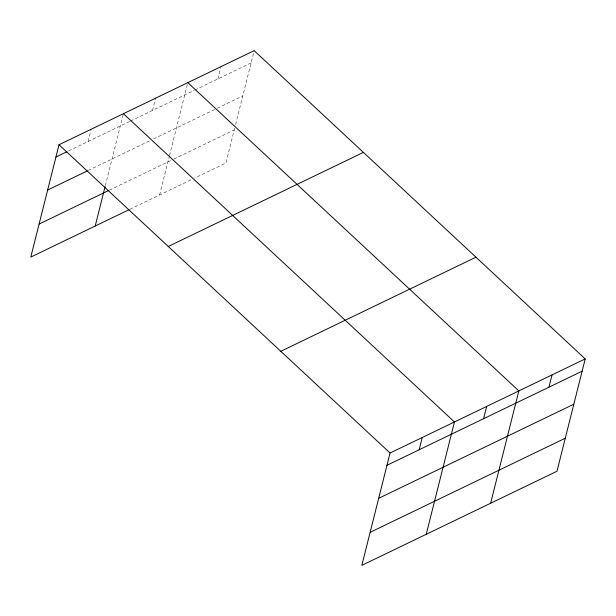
<?xml version="1.0" encoding="UTF-8"?>
<svg xmlns="http://www.w3.org/2000/svg" width="616" height="616" viewBox="0 0 616 616"><rect width="100%" height="100%" fill="white"/><g stroke="black" fill="none" stroke-linecap="round" stroke-linejoin="round"><path stroke-width="0.46" stroke-dasharray="3.08 2.31" d="M88.134 141.495L91.214 129.229M105.344 185.655L123.416 113.698M152.529 110.441L155.609 98.175M159.598 194.972L169.277 156.433M169.508 155.517L187.811 82.644M217.902 78.917L220.99 66.651M234.704 128.12L225.949 162.978L194.471 178.155M235.628 124.44L254.162 50.651M68.646 150.889L129.653 121.475M130.5 121.067L194.086 90.398M194.941 89.99L251.082 62.917M88.311 170.424L150.165 140.602M153.561 138.962L216.416 108.655M217.271 108.247L242.789 95.934M109.425 190.144L172.996 159.49M173.843 159.082L234.242 129.961M129.938 209.271L192.769 178.971"/><path stroke-width="0.92" d="M585.2 358.92L390.051 453.022L361.838 565.349L556.987 471.248L585.2 358.92L254.162 50.651L59.013 144.752L30.8 257.08L129.091 209.679M95.195 226.026L105.113 186.571M419.173 449.765L422.253 437.499M426.233 534.295L454.454 421.968L123.416 113.698M483.568 418.711L486.648 406.445M490.636 503.241L518.849 390.914L187.811 82.644M548.941 387.187L552.028 374.921M55.933 157.018L66.952 151.713M47.64 190.044L87.464 170.84M39.093 224.062L108.578 190.552M168.26 246.485L363.401 152.383M280.811 351.297L475.96 257.188M386.971 465.288L582.12 371.186M378.678 498.313L573.827 404.204M370.131 532.332L565.28 438.222M59.013 144.752L390.051 453.022"/></g></svg>
